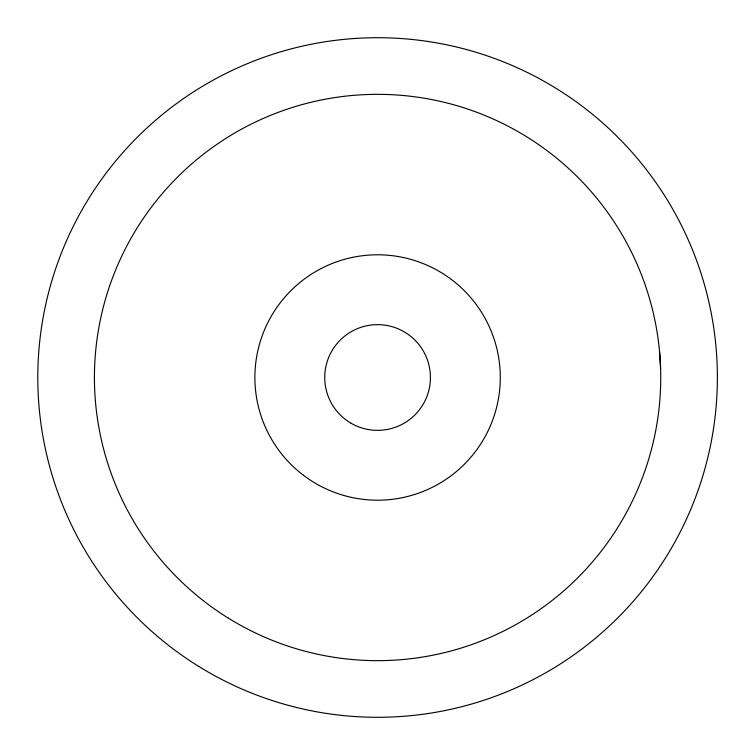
<?xml version="1.0" encoding="UTF-8"?>
<svg xmlns="http://www.w3.org/2000/svg" width="755" height="755" viewBox="0 0 755 755"><rect width="100%" height="100%" fill="white"/><g stroke="black" fill="none" stroke-linecap="round" stroke-linejoin="round"><path stroke-width="1.13" d="M659.511 351.113L660.606 368.695M303.397 475.235A122.706 122.706 0 0 0 499.319 392.883A122.706 122.706 0 0 0 330.029 264.382A122.706 122.706 0 0 0 303.397 475.235M351.15 423.272A52.859 52.859 0 0 0 430.435 377.5A52.859 52.859 0 0 0 351.15 331.728A52.859 52.859 0 0 0 351.15 423.272M228.444 618.203A283.163 283.163 0 0 0 660.606 386.305A283.163 283.163 0 0 0 243.695 127.991A283.163 283.163 0 0 0 228.444 618.203M198.622 666.344A339.788 339.788 0 0 0 717.212 388.07A339.788 339.788 0 0 0 216.921 78.095A339.788 339.788 0 0 0 198.622 666.344"/></g></svg>
